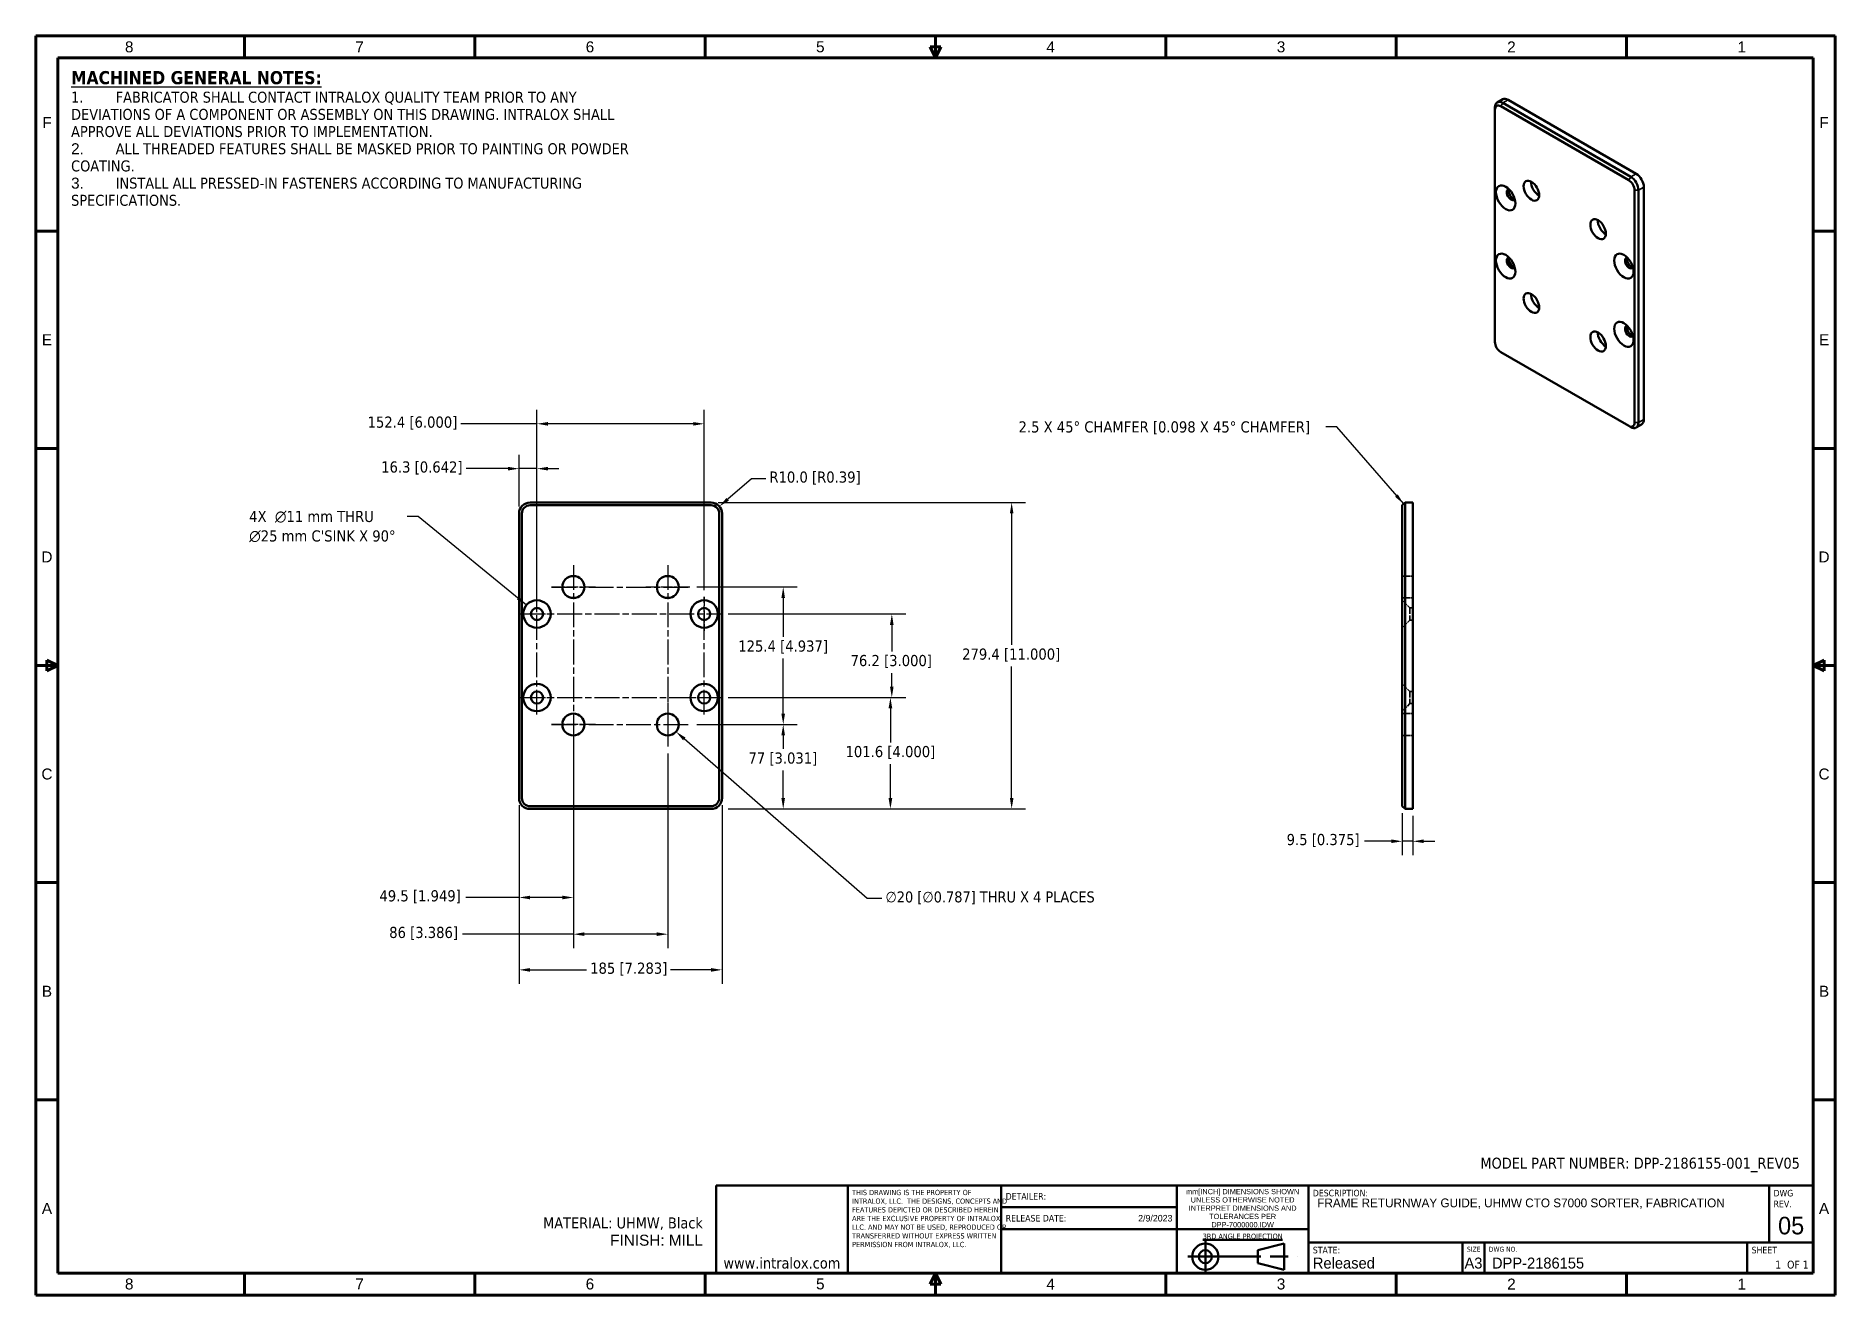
# Model space of a CAD drawing. Header units: millimetres. Extents: x 20 to 1660, y 20 to 1168.
import ezdxf
from ezdxf.enums import TextEntityAlignment as Align

# ---------------------------------------------------------------- set-up
doc = ezdxf.new("R2018")
doc.units = ezdxf.units.MM
doc.header["$LTSCALE"] = 4
doc.linetypes.add('CHAIN', pattern=[0.7087, 0.4724, -0.0591, 0.1181, -0.0591])
doc.linetypes.add('DASHED', pattern=[0.2067, 0.1654, -0.0413])
for name, color, linetype, lineweight in [('Border (ISO)', 7, 'Continuous', 70), ('Center Mark (ISO)', 7, 'Continuous', 25), ('Centerline (ISO)', 7, 'Continuous', 25), ('Dimension (ISO)', 7, 'Continuous', 25), ('Hidden (ISO)', 7, 'DASHED', 35), ('Symbol (ISO)', 7, 'Continuous', 25), ('Title (ISO)', 7, 'Continuous', 50), ('Visible (ISO)', 7, 'Continuous', 50), ('Visible Narrow (ISO)', 7, 'Continuous', 35)]:
    doc.layers.add(name, color=color, linetype=linetype, lineweight=lineweight)
doc.styles.add('ILOX Border Text (2.5)', font='arial.ttf')
doc.styles.add('Note Text (ANSI)', font='tahoma.ttf')
doc.styles.add('Note Text (ISO)', font='tahoma.ttf')
doc.styles.add('Text Style208', font='tahoma.ttf')
doc.styles.add('Text Style209', font='tahoma.ttf')
doc.styles.add('Text Style210', font='tahoma.ttf')
doc.styles.add('Text Style211', font='tahoma.ttf')
doc.dimstyles.new('INTRALOX HOLE CALLOUT [metric]$7', dxfattribs={"dimscale": 4, "dimtxt": 2.54, "dimasz": 2.5, "dimexe": 3.175, "dimexo": 1.5875, "dimgap": 0.8, "dimtad": 0, "dimtih": 1, "dimtoh": 1, "dimdec": 1, "dimrnd": 1e-08, "dimdsep": 46, "dimtxsty": 'Note Text (ANSI)', "dimcen": 0.09, "dimdle": 10, "dimclrd": 256, "dimclre": 256, "dimclrt": 256, "dimadec": 0, "dimazin": 2, "dimtfac": 1.2, "dimtmove": 0, "dimatfit": 3, "dimfxl": 1, "dimtolj": 1, "dimtzin": 0, "dimlwd": -1, "dimlwe": -1, "dimarcsym": 0})
doc.dimstyles.new('INTRALOX x.x [x.xx] mm-inch', dxfattribs={"dimscale": 4, "dimtxt": 2.54, "dimasz": 2.5, "dimexe": 3.175, "dimexo": 1.5875, "dimgap": 0.8, "dimtad": 0, "dimtih": 1, "dimtoh": 1, "dimdec": 1, "dimrnd": 1e-08, "dimzin": 0, "dimdsep": 46, "dimtxsty": 'Note Text (ANSI)', "dimcen": 0.09, "dimdle": 10, "dimclrd": 256, "dimclre": 256, "dimclrt": 256, "dimadec": 0, "dimazin": 0, "dimtfac": 1.2, "dimtmove": 0, "dimatfit": 3, "dimfxl": 1, "dimtolj": 1, "dimtzin": 0, "dimlwd": -1, "dimlwe": -1, "dimarcsym": 0})
doc.dimstyles.new('INTRALOX x.xx [x.xxx] mm-inch', dxfattribs={"dimscale": 4, "dimtxt": 2.54, "dimasz": 2.5, "dimexe": 3.175, "dimexo": 1.5875, "dimgap": 0.8, "dimtad": 0, "dimtih": 1, "dimtoh": 1, "dimdec": 1, "dimrnd": 1e-08, "dimdsep": 46, "dimtxsty": 'Note Text (ANSI)', "dimcen": 0.09, "dimdle": 17.78, "dimclrd": 256, "dimclre": 256, "dimclrt": 256, "dimadec": 0, "dimazin": 0, "dimtfac": 1.2, "dimtmove": 0, "dimatfit": 3, "dimfxl": 1, "dimtolj": 1, "dimtzin": 0, "dimlwd": -1, "dimlwe": -1, "dimarcsym": 0})
doc.dimstyles.new('INTRALOX x.xx [x.xxx] mm-inch$7', dxfattribs={"dimscale": 4, "dimtxt": 2.54, "dimasz": 2.5, "dimexe": 3.175, "dimexo": 1.5875, "dimgap": 0.8, "dimtad": 0, "dimtih": 1, "dimtoh": 1, "dimdec": 1, "dimrnd": 1e-08, "dimdsep": 46, "dimtxsty": 'Note Text (ANSI)', "dimcen": 0.09, "dimdle": 17.78, "dimclrd": 256, "dimclre": 256, "dimclrt": 256, "dimadec": 0, "dimazin": 0, "dimtfac": 1.2, "dimtmove": 0, "dimatfit": 3, "dimfxl": 1, "dimtolj": 1, "dimtzin": 0, "dimlwd": -1, "dimlwe": -1, "dimarcsym": 0})

# ---------------------------------------------------------------- blocks, each defined once
blk = doc.blocks.new('*D181')
at = {"layer": 'Defpoints', "color": 0, "transparency": 16777216}
for p in [(1265.5, 465.7), (1275.1, 463.2), (1275.1, 433.7)]:
    blk.add_point(p, dxfattribs=at)
at = {"layer": 'Dimension (ISO)', "transparency": 16777216}
for p, q in [((1265.5, 459.3), (1265.5, 421)), ((1275.1, 456.8), (1275.1, 421)), ((1255.5, 433.7), (1231, 433.7)), ((1275.1, 433.7), (1265.5, 433.7)), ((1285.1, 433.7), (1295.1, 433.7))]:
    blk.add_line(p, q, dxfattribs=at)
for points in [[(1255.5, 435.4), (1255.5, 432.1), (1265.5, 433.7)], [(1285.1, 435.4), (1285.1, 432.1), (1275.1, 433.7)]]:
    blk.add_solid(points, dxfattribs=at)
at = {"layer": 'Dimension (ISO)', "transparency": 16777216, "insert": (1160.1, 440.4), "char_height": 10.16, "attachment_point": 1, "style": 'Note Text (ANSI)'}
blk.add_mtext('\\A1;9.5 [0.375]', dxfattribs=at)
blk = doc.blocks.new('*D182')
at = {"layer": 'Defpoints', "color": 0, "transparency": 16777216}
for p in [(460.4, 773.5), (460.4, 732.6), (476.7, 641)]:
    blk.add_point(p, dxfattribs=at)
at = {"layer": 'Dimension (ISO)', "transparency": 16777216}
for p, q in [((450.4, 773.5), (412.2, 773.5)), ((460.4, 738.9), (460.4, 786.2)), ((476.7, 773.5), (460.4, 773.5)), ((476.7, 647.3), (476.7, 786.2)), ((486.7, 773.5), (496.7, 773.5))]:
    blk.add_line(p, q, dxfattribs=at)
for points in [[(450.4, 775.1), (450.4, 771.8), (460.4, 773.5)], [(486.7, 775.1), (486.7, 771.8), (476.7, 773.5)]]:
    blk.add_solid(points, dxfattribs=at)
at = {"layer": 'Dimension (ISO)', "transparency": 16777216, "insert": (334.7, 780.1), "char_height": 10.16, "attachment_point": 1, "style": 'Note Text (ANSI)'}
blk.add_mtext('\\A1;16.3 [0.642]', dxfattribs=at)
blk = doc.blocks.new('*D183')
at = {"layer": 'Defpoints', "color": 0, "transparency": 16777216}
for p in [(509.9, 520.2), (460.4, 473.2), (509.9, 382.5)]:
    blk.add_point(p, dxfattribs=at)
at = {"layer": 'Dimension (ISO)', "transparency": 16777216}
for p, q in [((509.9, 513.8), (509.9, 369.8)), ((460.4, 466.8), (460.4, 369.8)), ((460.4, 382.5), (411.9, 382.5)), ((499.9, 382.5), (470.4, 382.5))]:
    blk.add_line(p, q, dxfattribs=at)
for points in [[(470.4, 384.1), (470.4, 380.8), (460.4, 382.5)], [(499.9, 384.1), (499.9, 380.8), (509.9, 382.5)]]:
    blk.add_solid(points, dxfattribs=at)
at = {"layer": 'Dimension (ISO)', "transparency": 16777216, "insert": (333.1, 389.1), "char_height": 10.16, "attachment_point": 1, "style": 'Note Text (ANSI)'}
blk.add_mtext('\\A1;49.5 [1.949]', dxfattribs=at)
blk = doc.blocks.new('*D184')
at = {"layer": 'Defpoints', "color": 0, "transparency": 16777216}
for p in [(509.9, 540.2), (595.9, 520.2), (595.9, 349)]:
    blk.add_point(p, dxfattribs=at)
at = {"layer": 'Dimension (ISO)', "transparency": 16777216}
for p, q in [((509.9, 533.8), (509.9, 336.3)), ((595.9, 513.8), (595.9, 336.3)), ((509.9, 349), (408.7, 349)), ((585.9, 349), (519.9, 349))]:
    blk.add_line(p, q, dxfattribs=at)
for points in [[(519.9, 350.7), (519.9, 347.4), (509.9, 349)], [(585.9, 350.7), (585.9, 347.4), (595.9, 349)]]:
    blk.add_solid(points, dxfattribs=at)
at = {"layer": 'Dimension (ISO)', "transparency": 16777216, "insert": (342, 355.7), "char_height": 10.16, "attachment_point": 1, "style": 'Note Text (ANSI)'}
blk.add_mtext('\\A1;86 [3.386]', dxfattribs=at)
blk = doc.blocks.new('*D185')
at = {"layer": 'Defpoints', "color": 0, "transparency": 16777216}
for p in [(629.1, 814.4), (476.7, 656.5), (629.1, 656.5)]:
    blk.add_point(p, dxfattribs=at)
at = {"layer": 'Dimension (ISO)', "transparency": 16777216}
for p, q in [((476.7, 662.8), (476.7, 827.1)), ((629.1, 662.8), (629.1, 827.1)), ((476.7, 814.4), (407.4, 814.4)), ((619.1, 814.4), (486.7, 814.4))]:
    blk.add_line(p, q, dxfattribs=at)
for points in [[(486.7, 816), (486.7, 812.7), (476.7, 814.4)], [(619.1, 816), (619.1, 812.7), (629.1, 814.4)]]:
    blk.add_solid(points, dxfattribs=at)
at = {"layer": 'Dimension (ISO)', "transparency": 16777216, "insert": (322.3, 821), "char_height": 10.16, "attachment_point": 1, "style": 'Note Text (ANSI)'}
blk.add_mtext('\\A1;152.4 [6.000]', dxfattribs=at)
blk = doc.blocks.new('*D186')
at = {"layer": 'Defpoints', "color": 0, "transparency": 16777216}
for p in [(615.9, 540.2), (701.2, 540.2), (644.5, 463.2)]:
    blk.add_point(p, dxfattribs=at)
at = {"layer": 'Dimension (ISO)', "transparency": 16777216}
for p, q in [((622.3, 540.2), (713.9, 540.2)), ((701.2, 530.2), (701.2, 517.9)), ((701.2, 473.2), (701.2, 498.2)), ((650.9, 463.2), (713.9, 463.2))]:
    blk.add_line(p, q, dxfattribs=at)
for points in [[(699.5, 530.2), (702.8, 530.2), (701.2, 540.2)], [(699.5, 473.2), (702.8, 473.2), (701.2, 463.2)]]:
    blk.add_solid(points, dxfattribs=at)
at = {"layer": 'Dimension (ISO)', "transparency": 16777216, "insert": (669.5, 514.7), "char_height": 10.16, "attachment_point": 1, "style": 'Note Text (ANSI)'}
blk.add_mtext('\\A1;77 [3.031]', dxfattribs=at)
blk = doc.blocks.new('*D187')
at = {"layer": 'Defpoints', "color": 0, "transparency": 16777216}
for p in [(644.6, 564.8), (798.9, 564.8), (644.5, 463.2)]:
    blk.add_point(p, dxfattribs=at)
at = {"layer": 'Dimension (ISO)', "transparency": 16777216}
for p, q in [((651, 564.8), (811.6, 564.8)), ((798.9, 554.8), (798.9, 523.8)), ((798.9, 473.2), (798.9, 504.1)), ((650.9, 463.2), (811.6, 463.2))]:
    blk.add_line(p, q, dxfattribs=at)
for points in [[(797.2, 554.8), (800.6, 554.8), (798.9, 564.8)], [(797.2, 473.2), (800.6, 473.2), (798.9, 463.2)]]:
    blk.add_solid(points, dxfattribs=at)
at = {"layer": 'Dimension (ISO)', "transparency": 16777216, "insert": (758, 520.6), "char_height": 10.16, "attachment_point": 1, "style": 'Note Text (ANSI)'}
blk.add_mtext('\\A1;101.6 [4.000]', dxfattribs=at)
blk = doc.blocks.new('*D188')
at = {"layer": 'Defpoints', "color": 0, "transparency": 16777216}
for p in [(615.9, 665.6), (615.9, 540.2), (701.2, 540.2)]:
    blk.add_point(p, dxfattribs=at)
at = {"layer": 'Dimension (ISO)', "transparency": 16777216}
for p, q in [((622.3, 665.6), (713.9, 665.6)), ((701.2, 655.6), (701.2, 620)), ((701.2, 550.2), (701.2, 600.3)), ((622.3, 540.2), (713.9, 540.2))]:
    blk.add_line(p, q, dxfattribs=at)
for points in [[(699.5, 655.6), (702.8, 655.6), (701.2, 665.6)], [(699.5, 550.2), (702.8, 550.2), (701.2, 540.2)]]:
    blk.add_solid(points, dxfattribs=at)
at = {"layer": 'Dimension (ISO)', "transparency": 16777216, "insert": (660.2, 616.8), "char_height": 10.16, "attachment_point": 1, "style": 'Note Text (ANSI)'}
blk.add_mtext('\\A1;125.4 [4.937]', dxfattribs=at)
blk = doc.blocks.new('*D189')
at = {"layer": 'Defpoints', "color": 0, "transparency": 16777216}
for p in [(644.6, 641), (644.6, 564.8), (800.2, 564.8)]:
    blk.add_point(p, dxfattribs=at)
at = {"layer": 'Dimension (ISO)', "transparency": 16777216}
for p, q in [((651, 641), (812.9, 641)), ((800.2, 631), (800.2, 606.8)), ((800.2, 574.8), (800.2, 587.1)), ((651, 564.8), (812.9, 564.8))]:
    blk.add_line(p, q, dxfattribs=at)
for points in [[(798.5, 631), (801.8, 631), (800.2, 641)], [(798.5, 574.8), (801.8, 574.8), (800.2, 564.8)]]:
    blk.add_solid(points, dxfattribs=at)
at = {"layer": 'Dimension (ISO)', "transparency": 16777216, "insert": (762.6, 603.6), "char_height": 10.16, "attachment_point": 1, "style": 'Note Text (ANSI)'}
blk.add_mtext('\\A1;76.2 [3.000]', dxfattribs=at)
blk = doc.blocks.new('*D190')
at = {"layer": 'Defpoints', "color": 0, "transparency": 16777216}
for p in [(635.4, 742.6), (909.4, 742.6), (644.5, 463.2)]:
    blk.add_point(p, dxfattribs=at)
at = {"layer": 'Dimension (ISO)', "transparency": 16777216}
for p, q in [((641.8, 742.6), (922.1, 742.6)), ((909.4, 732.6), (909.4, 612.7)), ((909.4, 473.2), (909.4, 593)), ((650.9, 463.2), (922.1, 463.2))]:
    blk.add_line(p, q, dxfattribs=at)
for points in [[(907.8, 732.6), (911.1, 732.6), (909.4, 742.6)], [(907.8, 473.2), (911.1, 473.2), (909.4, 463.2)]]:
    blk.add_solid(points, dxfattribs=at)
at = {"layer": 'Dimension (ISO)', "transparency": 16777216, "insert": (864.3, 609.5), "char_height": 10.16, "attachment_point": 1, "style": 'Note Text (ANSI)'}
blk.add_mtext('\\A1;279.4 [11.000]', dxfattribs=at)
blk = doc.blocks.new('*D191')
at = {"layer": 'Defpoints', "color": 0, "transparency": 16777216}
for p in [(643, 739.1), (635.4, 732.6)]:
    blk.add_point(p, dxfattribs=at)
at = {"layer": 'Dimension (ISO)', "transparency": 16777216}
for p, q in [((672.3, 764.2), (650.6, 745.6)), ((685.4, 764.2), (672.3, 764.2))]:
    blk.add_line(p, q, dxfattribs=at)
blk.add_solid([(649.5, 746.9), (651.7, 744.3), (643, 739.1)], dxfattribs=at)
at = {"layer": 'Dimension (ISO)', "transparency": 16777216, "insert": (688.6, 770.9), "char_height": 10.16, "attachment_point": 1, "style": 'Note Text (ANSI)'}
blk.add_mtext('\\A1;R10.0 [R0.39]', dxfattribs=at)
blk = doc.blocks.new('*D192')
at = {"layer": 'Defpoints', "color": 0, "transparency": 16777216}
for p in [(460.4, 473.2), (645.4, 473.2), (645.4, 316.5)]:
    blk.add_point(p, dxfattribs=at)
at = {"layer": 'Dimension (ISO)', "transparency": 16777216}
for p, q in [((460.4, 466.8), (460.4, 303.8)), ((645.4, 466.8), (645.4, 303.8)), ((470.4, 316.5), (522, 316.5)), ((635.4, 316.5), (598.4, 316.5))]:
    blk.add_line(p, q, dxfattribs=at)
for points in [[(470.4, 318.1), (470.4, 314.8), (460.4, 316.5)], [(635.4, 318.1), (635.4, 314.8), (645.4, 316.5)]]:
    blk.add_solid(points, dxfattribs=at)
at = {"layer": 'Dimension (ISO)', "transparency": 16777216, "insert": (525.2, 323.1), "char_height": 10.16, "attachment_point": 1, "style": 'Note Text (ANSI)'}
blk.add_mtext('\\A1;185 [7.283]', dxfattribs=at)
blk = doc.blocks.new('*D193')
at = {"layer": 'Defpoints', "color": 0, "transparency": 16777216}
for p in [(588.4, 546.7), (603.5, 533.6)]:
    blk.add_point(p, dxfattribs=at)
at = {"layer": 'Dimension (ISO)', "transparency": 16777216}
for p, q in [((595.6, 540.2), (596.3, 540.2)), ((595.9, 539.8), (595.9, 540.5)), ((777.7, 381.5), (611, 527)), ((791.2, 381.5), (777.7, 381.5))]:
    blk.add_line(p, q, dxfattribs=at)
blk.add_solid([(612.1, 528.3), (609.9, 525.8), (603.5, 533.6)], dxfattribs=at)
at = {"layer": 'Dimension (ISO)', "transparency": 16777216, "insert": (794.4, 388), "char_height": 10.16, "attachment_point": 1, "style": 'Note Text (ANSI)'}
blk.add_mtext('\\A1;\\fTahoma|b0|i0;{\\H10.0000;∅20 [∅0.787] THRU X 4 PLACES}', dxfattribs=at)
blk = doc.blocks.new('Borders ILOX - A3')
at = {"layer": 'Border (ISO)'}
for p, q in [((5, 292), (415, 292)), ((5, 292), (5, 5)), ((52.5, 287), (52.5, 292)), ((105, 287), (105, 292)), ((157.5, 287), (157.5, 292)), ((210, 287), (210, 292)), ((262.5, 287), (262.5, 292)), ((315, 287), (315, 292)), ((367.5, 287), (367.5, 292)), ((415, 292), (415, 5)), ((10, 287), (410, 287)), ((208.75, 289.5), (211.25, 289.5)), ((210, 287), (208.75, 289.5)), ((210, 287), (211.25, 289.5)), ((410, 287), (410, 10)), ((10, 287), (10, 10)), ((10, 247.5), (5, 247.5)), ((410, 247.5), (415, 247.5)), ((10, 198), (5, 198)), ((410, 198), (415, 198)), ((10, 148.5), (5, 148.5)), ((7.5, 147.25), (7.5, 149.75)), ((10, 148.5), (7.5, 149.75)), ((10, 148.5), (7.5, 147.25)), ((410, 148.5), (412.5, 149.75)), ((410, 148.5), (415, 148.5)), ((410, 148.5), (412.5, 147.25)), ((412.5, 149.75), (412.5, 147.25)), ((10, 99), (5, 99)), ((410, 99), (415, 99)), ((10, 49.5), (5, 49.5)), ((410, 49.5), (415, 49.5)), ((10, 10), (410, 10)), ((52.5, 10), (52.5, 5)), ((105, 10), (105, 5)), ((157.5, 10), (157.5, 5)), ((210, 10), (208.75, 7.5)), ((210, 10), (210, 5)), ((210, 10), (211.25, 7.5)), ((262.5, 10), (262.5, 5)), ((315, 10), (315, 5)), ((367.5, 10), (367.5, 5)), ((5, 5), (415, 5)), ((211.25, 7.5), (208.75, 7.5))]:
    blk.add_line(p, q, dxfattribs=at)
at = {"layer": 'Symbol (ISO)', "char_height": 2.5, "attachment_point": 5, "style": 'ILOX Border Text (2.5)'}
for s, insert in [('8', (26.25, 289.5)), ('7', (78.75, 289.52)), ('6', (131.25, 289.5)), ('5', (183.75, 289.52)), ('4', (236.25, 289.5)), ('3', (288.75, 289.5)), ('2', (341.25, 289.5)), ('1', (393.75, 289.5)), ('\\fArial|b0|i0;F', (7.5, 272.25)), ('\\fArial|b0|i0;F', (412.5, 272.25)), ('\\fArial|b0|i0;E', (7.5, 222.75)), ('\\fArial|b0|i0;E', (412.5, 222.75)), ('\\fArial|b0|i0;D', (7.5, 173.25)), ('\\fArial|b0|i0;D', (412.5, 173.25)), ('\\fArial|b0|i0;C', (7.5, 123.75)), ('\\fArial|b0|i0;C', (412.5, 123.75)), ('\\fArial|b0|i0;B', (7.5, 74.25)), ('\\fArial|b0|i0;B', (412.5, 74.25)), ('\\fArial|b0|i0;A', (7.5, 24.75)), ('\\fArial|b0|i0;A', (412.5, 24.75)), ('8', (26.25, 7.5)), ('7', (78.75, 7.52)), ('6', (131.25, 7.5)), ('5', (183.75, 7.52)), ('4', (236.25, 7.5)), ('3', (288.75, 7.5)), ('2', (341.25, 7.5)), ('1', (393.75, 7.5))]:
    blk.add_mtext(s, dxfattribs=dict(at, insert=insert))
blk = doc.blocks.new('Title Blocks ILOX - A3 Fab')
at = {"layer": 'Title (ISO)'}
for p, q in [((154.94, 48.57), (404.94, 48.57)), ((154.94, 48.57), (154.94, 28.57)), ((184.94, 48.57), (184.94, 28.57)), ((219.94, 48.57), (219.94, 28.57)), ((259.94, 48.57), (259.94, 28.57)), ((289.94, 48.57), (289.94, 28.57)), ((394.94, 48.57), (394.94, 35.57)), ((404.94, 48.57), (404.94, 28.57)), ((219.94, 43.57), (259.94, 43.57)), ((219.94, 38.57), (259.94, 38.57)), ((259.94, 38.57), (289.94, 38.57)), ((278.44, 33.82), (284.44, 35.32)), ((278.44, 30.82), (278.44, 33.82)), ((284.44, 35.32), (284.44, 29.32)), ((289.94, 35.57), (404.94, 35.57)), ((325.05, 35.57), (325.05, 28.57)), ((330.05, 35.57), (330.05, 28.57)), ((389.94, 35.57), (389.94, 28.57)), ((284.44, 29.32), (278.44, 30.82)), ((154.94, 28.57), (404.94, 28.57))]:
    blk.add_line(p, q, dxfattribs=at)
at = {"layer": 'Title (ISO)', "linetype": 'CHAIN', "ltscale": 4.93862}
blk.add_line((266.44, 35.82), (266.44, 28.82), dxfattribs=at)
at = {"layer": 'Title (ISO)', "linetype": 'CHAIN', "ltscale": 8.818964}
blk.add_line((262.44, 32.32), (287.44, 32.32), dxfattribs=at)
at = {"layer": 'Title (ISO)'}
for radius in [3, 1.5]:
    blk.add_circle((266.44, 32.32), radius, dxfattribs=at)
at = {"layer": 'Title (ISO)', "char_height": 1.2}
for s, insert, width, attachment_point, line_spacing_factor, style in [('\\fTahoma|b0|i0;{\\H1.2000;THIS DRAWING IS THE PROPERTY OF INTRALOX, LLC.  THE DESIGNS, CONCEPTS AND FEATURES DEPICTED OR DESCRIBED HEREIN ARE THE EXCLUSIVE PROPERTY OF INTRALOX, LLC. AND MAY NOT BE USED, REPRODUCED OR TRANSFERRED WITHOUT EXPRESS WRITTEN PERMISSION FROM INTRALOX, LLC.}', (185.94, 47.55), 33.6498, 1, 0.987884, 'Note Text (ISO)'), ('\\fArial|b0|i0;{\\H1.2000;mm[INCH] DIMENSIONS SHOWN\\P}\\fArial|b0|i0;{\\H1.2000;UNLESS OTHERWISE NOTED INTERPRET DIMENSIONS AND TOLERANCES PER}\\fTahoma|b0|i0;{\\H1.2000;\\P}\\fArial|b0|i0;{\\H1.2000;DPP-7000000.IDW}', (274.94, 43.37), 31.3085, 5, 0.944221, 'Note Text (ANSI)')]:
    blk.add_mtext(s, dxfattribs=dict(at, insert=insert, width=width, attachment_point=attachment_point, line_spacing_factor=line_spacing_factor, style=style))
at = {"layer": 'Title (ISO)', "style": 'Note Text (ISO)'}
for s, insert, char_height, attachment_point in [('\\fTahoma|b0|i0;{\\H1.5000;DETAILER:}', (220.94, 46.07), 1.5, 4), ('\\fTahoma|b0|i0;{\\H1.5000;DESCRIPTION:}', (290.94, 47.57), 1.5, 1), ('\\fTahoma|b0|i0;{\\H1.5000;RELEASE DATE:}', (220.94, 41.07), 1.5, 4), ('\\fTahoma|b0|i0;{\\H1.2000;\\L3RD ANGLE PROJECTION}', (274.94, 37.57), 1.2, 2), ('\\fTahoma|b0|i0;{\\H1.1176;SIZE}', (326.05, 34.57), 1.1176, 1), ('\\fTahoma|b0|i0;{\\H1.1176;DWG NO.}', (331.05, 34.57), 1.1176, 1), ('\\fTahoma|b0|i0;{\\H1.5000;SHEET}', (390.94, 34.57), 1.5, 1), ('\\fTahoma|b0|i0;{\\H2.5000;www.intralox.com}', (169.94, 29.57), 2.5, 8), ('\\fTahoma|b0|i0;{\\H1.8000;1  OF 1 }', (403.94, 29.57), 1.8, 9)]:
    blk.add_mtext(s, dxfattribs=dict(at, insert=insert, char_height=char_height, attachment_point=attachment_point))
at = {"layer": 'Title (ISO)', "insert": (395.94, 47.55), "char_height": 1.5, "attachment_point": 1, "line_spacing_factor": 0.987884, "style": 'Note Text (ISO)'}
blk.add_mtext('\\fTahoma|b0|i0;{\\H1.5000;DWG\\P}\\fTahoma|b0|i0;{\\H1.5000;REV.}', dxfattribs=at)
at = {"layer": 'Title (ISO)', "insert": (290.94, 34.57), "char_height": 1.5, "width": 6.6819, "attachment_point": 1, "style": 'Note Text (ISO)'}
blk.add_mtext('\\fTahoma|b0|i0;{\\H1.5000;STATE:}', dxfattribs=at)
at = {"layer": 'Title (ISO)', "style": 'Text Style209'}
for tag, p in [('AUTHOR', (258.94, 46.07)), ('SavedDate', (258.94, 41.07))]:
    blk.add_attdef(tag, text='', height=1.5, dxfattribs=at).set_placement(p, align=Align.MIDDLE_RIGHT)
at = {"layer": 'Title (ISO)', "style": 'Text Style211'}
blk.add_attdef('DESCRIPTION', text='', height=2, dxfattribs=at).set_placement((291.94, 45.57), align=Align.TOP_LEFT)
at = {"layer": 'Title (ISO)', "style": 'Text Style210'}
blk.add_attdef('PTC_WM_REVISION', text='', height=4, dxfattribs=at).set_placement((399.94, 39.38), align=Align.MIDDLE_CENTER)
at = {"layer": 'Title (ISO)', "style": 'Text Style208'}
for tag, p in [('PTC_WM_LIFECYCLE_STATE', (290.94, 29.57)), ('PART_NUMBER', (331.77, 29.57))]:
    blk.add_attdef(tag, text='', height=2.5, dxfattribs=at).set_placement(p, align=Align.BOTTOM_LEFT)
blk.add_attdef('Sheet_Size', text='', height=2.5, dxfattribs=at).set_placement((327.55, 29.57), align=Align.BOTTOM_CENTER)
blk = doc.blocks.new('FAB_MACHINED_NOTES')
at = {"layer": 'Symbol (ISO)', "insert": (3, -3), "char_height": 2.54, "width": 129.3404, "attachment_point": 1, "line_spacing_factor": 0.856247, "style": 'Note Text (ISO)'}
blk.add_mtext('\\pxsm0.94;\\fTahoma|b1|i0;{\\H3.0000;\\LMACHINED GENERAL NOTES:  }\\l\\fTahoma|b1|i0;{\\H3.0000;\\P}\\fTahoma|b0|i0;{\\H2.5000;1.^I}\\fTahoma|b0|i0;{\\H2.5000;FABRICATOR SHALL CONTACT INTRALOX QUALITY TEAM PRIOR TO ANY DEVIATIONS OF A COMPONENT OR ASSEMBLY ON THIS DRAWING. INTRALOX SHALL APPROVE ALL DEVIATIONS PRIOR TO IMPLEMENTATION.\\P}\\fArial|b0|i0;{\\H2.5000;2.^I}\\fTahoma|b0|i0;{\\H2.5000;ALL THREADED FEATURES SHALL BE MASKED PRIOR TO PAINTING OR POWDER COATING.}\\fArial|b0|i0;{\\H2.5000;\\P}\\fArial|b0|i0;{\\H2.5000;3.^I}\\fTahoma|b0|i0;{\\H2.5000;INSTALL ALL PRESSED-IN FASTENERS ACCORDING TO MANUFACTURING SPECIFICATIONS.}', dxfattribs=at)
blk = doc.blocks.new('Material_Finish_1')
at = {"layer": 'Symbol (ISO)', "insert": (-3, 6.21), "char_height": 2.5, "attachment_point": 9, "line_spacing_factor": 0.945724, "style": 'Note Text (ISO)'}
blk.add_mtext('\\fTahoma|b0|i0;{\\H2.5000;MATERIAL: UHMW, Black \\P}\\fArial|b0|i0;{\\H2.5000;FINISH: MILL}', dxfattribs=at)
blk = doc.blocks.new('MODEL_REV_1')
at = {"layer": 'Symbol (ISO)', "insert": (-3, 3), "char_height": 2.54, "attachment_point": 9, "line_spacing_factor": 0.753935, "style": 'Note Text (ISO)'}
blk.add_mtext('\\pxsm0.94;\\fTahoma|b0|i0;{\\H2.5000;\\P}\\fTahoma|b0|i0;{\\H2.5000;MODEL PART NUMBER: DPP-2186155-001_REV05 }', dxfattribs=at)

msp = doc.modelspace()

# ---------------------------------------------------------------- linework, layer by layer
at = {"layer": 'Center Mark (ISO)', "linetype": 'CHAIN', "ltscale": 5.555153}
for p, q in [((529.91, 665.57), (489.91, 665.57)), ((615.92, 665.57), (575.92, 665.57)), ((595.92, 560.17), (595.92, 520.17)), ((529.91, 540.17), (489.91, 540.17))]:
    msp.add_line(p, q, dxfattribs=at)
at = {"layer": 'Center Mark (ISO)', "linetype": 'CHAIN', "ltscale": 4.305221}
for p, q in [((629.12, 656.47), (629.12, 625.47)), ((461.22, 640.97), (492.22, 640.97)), ((461.22, 564.77), (492.22, 564.77)), ((613.62, 564.77), (644.62, 564.77))]:
    msp.add_line(p, q, dxfattribs=at)
at = {"layer": 'Centerline (ISO)', "linetype": 'CHAIN', "ltscale": 11.993792}
for p, q in [((509.91, 685.57), (509.91, 520.17)), ((595.92, 685.57), (595.92, 520.17)), ((476.72, 549.27), (476.72, 656.47)), ((489.91, 665.57), (615.92, 665.57)), ((629.12, 549.27), (629.12, 656.47)), ((461.22, 640.97), (644.62, 640.97)), ((461.22, 564.77), (644.62, 564.77)), ((489.91, 540.17), (615.92, 540.17))]:
    msp.add_line(p, q, dxfattribs=at)
at = {"layer": 'Hidden (ISO)', "ltscale": 4.535459}
for p, q in [((1265.53, 675.57), (1275.06, 675.57)), ((1265.53, 655.57), (1275.06, 655.57)), ((1265.53, 550.17), (1275.06, 550.17)), ((1265.53, 530.17), (1275.06, 530.17))]:
    msp.add_line(p, q, dxfattribs=at)
at = {"layer": 'Hidden (ISO)', "ltscale": 4.713784}
for p, q in [((1272.53, 646.47), (1265.53, 653.47)), ((1272.53, 635.47), (1265.53, 628.47)), ((1272.53, 570.27), (1265.53, 577.27)), ((1272.53, 559.27), (1265.53, 552.27))]:
    msp.add_line(p, q, dxfattribs=at)
at = {"layer": 'Hidden (ISO)', "ltscale": 8.227598}
for p, q in [((1272.53, 646.47), (1272.53, 635.47)), ((1272.53, 570.27), (1272.53, 559.27))]:
    msp.add_line(p, q, dxfattribs=at)
at = {"layer": 'Hidden (ISO)', "ltscale": 1.20224}
for p, q in [((1275.06, 646.47), (1272.53, 646.47)), ((1275.06, 635.47), (1272.53, 635.47)), ((1275.06, 570.27), (1272.53, 570.27)), ((1275.06, 559.27), (1272.53, 559.27))]:
    msp.add_line(p, q, dxfattribs=at)
at = {"layer": 'Visible (ISO)'}
for p, q in [((1350.01, 1102.84), (1350.01, 1100.8)), ((1350.01, 889), (1350.01, 1100.8)), ((1357.05, 1110.29), (1352.08, 1107.42)), ((1355.31, 1103.86), (1471.99, 1036.5)), ((1473.75, 1039.56), (1357.08, 1106.92)), ((1362.05, 1109.79), (1478.72, 1042.43)), ((1477.29, 1027.32), (1477.29, 815.52)), ((1480.82, 815.52), (1480.82, 1027.32)), ((1485.79, 1030.18), (1485.79, 818.38)), ((1471.99, 812.45), (1355.31, 879.81)), ((1473.75, 811.43), (1471.99, 812.45)), ((1483.72, 813.81), (1478.75, 810.94)), ((635.42, 742.57), (470.42, 742.57)), ((470.42, 740.07), (635.42, 740.07)), ((1265.53, 740.07), (1268.03, 742.57)), ((1265.53, 732.57), (1265.53, 740.07)), ((1268.03, 742.57), (1268.03, 732.57)), ((1275.06, 742.57), (1268.03, 742.57)), ((1275.06, 742.57), (1275.06, 732.57)), ((460.42, 732.57), (460.42, 473.17)), ((462.92, 473.17), (462.92, 732.57)), ((642.92, 732.57), (642.92, 473.17)), ((645.42, 473.17), (645.42, 732.57)), ((1265.53, 732.57), (1265.53, 473.17)), ((1268.03, 473.17), (1268.03, 732.57)), ((1275.06, 732.57), (1275.06, 473.17)), ((635.42, 465.67), (470.42, 465.67)), ((470.42, 463.17), (635.42, 463.17)), ((1265.53, 465.67), (1265.53, 473.17)), ((1268.03, 463.17), (1265.53, 465.67)), ((1268.03, 473.17), (1268.03, 463.17)), ((1268.03, 463.17), (1275.06, 463.17)), ((1275.06, 473.17), (1275.06, 463.17))]:
    msp.add_line(p, q, dxfattribs=at)
for centre, radius in [((509.91, 665.57), 10), ((595.92, 665.57), 10), ((476.72, 640.97), 12.5), ((476.72, 640.97), 5.5), ((629.12, 640.97), 12.5), ((629.12, 640.97), 5.5), ((476.72, 564.77), 12.5), ((629.12, 564.77), 12.5), ((476.72, 564.77), 5.5), ((629.12, 564.77), 5.5), ((509.91, 540.17), 10), ((595.92, 540.17), 10)]:
    msp.add_circle(centre, radius, dxfattribs=at)
for centre, radius, start, end in [((470.42, 732.57), 10, 90, 180), ((470.42, 732.57), 7.5, 90, 180), ((635.42, 732.57), 10, 0, 90), ((635.42, 732.57), 7.5, 0, 90), ((470.42, 473.17), 10, 180, 270), ((470.42, 473.17), 7.5, 180, 270), ((635.42, 473.17), 10, 270, 0), ((635.42, 473.17), 7.5, 270, 0)]:
    msp.add_arc(centre, radius, start, end, dxfattribs=at)
for centre, major_axis, start_param, end_param in [((1357.08, 1098.76), (-5, 8.66), 5.4977871, 7.0685835), ((1355.31, 1097.74), (-3.75, 6.5), 5.4977871, 7.0685835), ((1362.05, 1101.63), (-5, 8.66), 5.4977871, 6.2831853), ((1389.98, 1030.8), (5, -8.66), 3.8805522, 5.5442258), ((1471.99, 1030.38), (3.75, -6.5), 0.7853982, 2.3561945), ((1473.75, 1031.4), (-5, 8.66), 3.9269908, 5.4977871), ((1478.72, 1034.27), (-5, 8.66), 3.9269908, 5.4977871), ((1364.72, 1023.23), (-2.75, 4.76), 6.0231344, 9.6848289), ((1366.5, 1024.26), (-2.75, 4.76), 0.3835664, 2.7580263), ((1450.79, 995.68), (5, -8.66), 3.8805522, 5.5442258), ((1364.72, 961.02), (-2.75, 4.76), 6.0231344, 9.6848289), ((1366.5, 962.05), (-2.75, 4.76), 0.3835664, 2.7580263), ((1472.48, 961.02), (-2.75, 4.76), 6.0231344, 9.6848289), ((1474.27, 962.05), (-2.75, 4.76), 0.3835664, 2.7580263), ((1389.98, 928.41), (5, -8.66), 3.8805522, 5.5442258), ((1472.48, 898.8), (-2.75, 4.76), 6.0231344, 9.6848289), ((1474.27, 899.83), (-2.75, 4.76), 0.3835664, 2.7580263), ((1355.31, 885.94), (-3.75, 6.5), 0.7853982, 2.3561945), ((1450.79, 893.3), (5, -8.66), 3.8805522, 5.5442258), ((1471.99, 818.58), (3.75, -6.5), 5.4977871, 7.0685835), ((1473.75, 819.6), (5, -8.66), 5.4977871, 7.0685835), ((1478.72, 822.47), (5, -8.66), 0, 0.7853982)]:
    msp.add_ellipse(centre, major_axis=major_axis, ratio=0.5773503, start_param=start_param, end_param=end_param, dxfattribs=at)
for centre, major_axis in [((1383.24, 1026.91), (-5, 8.66)), ((1359.77, 1020.37), (6.25, -10.83)), ((1444.06, 991.8), (-5, 8.66)), ((1359.77, 958.16), (6.25, -10.83)), ((1467.53, 958.16), (6.25, -10.83)), ((1383.24, 924.52), (-5, 8.66)), ((1467.53, 895.94), (6.25, -10.83)), ((1444.06, 889.41), (-5, 8.66))]:
    msp.add_ellipse(centre, major_axis=major_axis, ratio=0.5773503, dxfattribs=at)
at = {"layer": 'Visible Narrow (ISO)'}
for p, q in [((1357.08, 1106.92), (1355.31, 1103.86)), ((1357.08, 1106.92), (1362.05, 1109.79)), ((1471.99, 1036.5), (1473.75, 1039.56)), ((1478.72, 1042.43), (1473.75, 1039.56)), ((1480.82, 1027.32), (1477.29, 1027.32)), ((1480.82, 1027.32), (1485.79, 1030.18)), ((1480.82, 815.52), (1477.29, 815.52)), ((1485.79, 818.38), (1480.82, 815.52))]:
    msp.add_line(p, q, dxfattribs=at)

# ---------------------------------------------------------------- block references
at = {"xscale": 4, "yscale": 4, "zscale": 4}
for name, p in [('Borders ILOX - A3', (0, 0)), ('FAB_MACHINED_NOTES', (40, 1148)), ('MODEL_REV_1', (1640, 120)), ('Material_Finish_1', (640, 40))]:
    msp.add_blockref(name, p, dxfattribs=at)
ref = msp.add_blockref('Title Blocks ILOX - A3 Fab', (20.22, -74.3), dxfattribs=dict(xscale=4, yscale=4, zscale=4))
lines = msp.add_mtext('A3', dxfattribs={"layer": 'Title (ISO)', "insert": (1330.41, 44), "char_height": 10, "attachment_point": 8, "style": 'Text Style208'})
ref.add_attrib('Sheet_Size', '', (1330.41, 44)).embed_mtext(lines)
lines = msp.add_mtext('FRAME RETURNWAY GUIDE, UHMW CTO S7000 SORTER, FABRICATION', dxfattribs={"layer": 'Title (ISO)', "insert": (1188, 108), "char_height": 8, "width": 407.8996, "attachment_point": 1, "style": 'Text Style211'})
ref.add_attrib('DESCRIPTION', '', (1188, 108)).embed_mtext(lines)
lines = msp.add_mtext('DPP-2186155', dxfattribs={"layer": 'Title (ISO)', "insert": (1347.29, 44), "char_height": 10, "attachment_point": 7, "style": 'Text Style208'})
ref.add_attrib('PART_NUMBER', '', (1347.29, 44)).embed_mtext(lines)
lines = msp.add_mtext('05', dxfattribs={"layer": 'Title (ISO)', "insert": (1620, 83.2), "char_height": 16, "attachment_point": 5, "style": 'Text Style210'})
ref.add_attrib('PTC_WM_REVISION', '', (1620, 83.2)).embed_mtext(lines)
lines = msp.add_mtext('Released', dxfattribs={"layer": 'Title (ISO)', "insert": (1184, 44), "char_height": 10, "attachment_point": 7, "style": 'Text Style208'})
ref.add_attrib('PTC_WM_LIFECYCLE_STATE', '', (1184, 44)).embed_mtext(lines)
lines = msp.add_mtext('2/9/2023', dxfattribs={"layer": 'Title (ISO)', "insert": (1056, 90), "char_height": 6, "attachment_point": 6, "style": 'Text Style209'})
ref.add_attrib('SavedDate', '', (1056, 90)).embed_mtext(lines)

# ---------------------------------------------------------------- texts
at = {"layer": 'Symbol (ISO)', "insert": (915.7, 816.63), "char_height": 10.16, "attachment_point": 1, "style": 'Note Text (ANSI)'}
msp.add_mtext('2.5 X 45° CHAMFER [0.098 X 45° CHAMFER]', dxfattribs=at)
at = {"layer": 'Symbol (ISO)', "insert": (214.35, 735.01), "char_height": 10.16, "width": 140.7593, "attachment_point": 1, "line_spacing_factor": 1.05, "style": 'Note Text (ANSI)'}
msp.add_mtext("4X  \\fAIGDT|b0|i0;{\\H10.1600;n}\\fTahoma|b0|i0;{\\H10.1600;11 mm THRU\\P}\\fAIGDT|b0|i0;{\\H10.1600;n}\\fTahoma|b0|i0;{\\H10.1600;25 mm C'SINK X 90°}", dxfattribs=at)

# ---------------------------------------------------------------- dimensions: what is measured, and where the dimension line sits
at = {"layer": 'Dimension (ISO)'}
dim = msp.add_linear_dim(base=(629.12, 814.36), p1=(476.72, 656.47), p2=(629.12, 656.47), dimstyle='INTRALOX x.xx [x.xxx] mm-inch', override={"dimgap": 0.8, "dimtih": 0, "dimtoh": 0, "dimdec": 1, "dimtol": 0, "dimlim": 0, "dimtp": 0, "dimtm": 0, "dimtdec": 2, "dimtofl": 0, "dimatfit": 2}, dxfattribs=at)
dim.commit()
dim.dimension.update_dxf_attribs({"geometry": '*D185', "text_midpoint": (363.29, 814.36), "dimtype": 160})
for base, p1, p2, angle, override, picture, middle in [((460.42, 773.47), (476.72, 640.97), (460.42, 732.57), 180, {"dimgap": 0.8, "dimtih": 0, "dimtoh": 0, "dimdec": 1, "dimtol": 0, "dimlim": 0, "dimtp": 0, "dimtm": 0, "dimtdec": 2, "dimtofl": 1, "dimatfit": 1}, '*D182', (371.83, 773.47)), ((909.43, 742.57), (644.52, 463.17), (635.42, 742.57), 270, {"dimgap": 0.8, "dimdec": 1, "dimtol": 0, "dimlim": 0, "dimtp": 0, "dimtm": 0, "dimtdec": 2, "dimtofl": 0, "dimatfit": 1}, '*D190', (909.43, 602.87)), ((701.15, 540.17), (615.92, 665.57), (615.92, 540.17), 90, {"dimgap": 0.8, "dimdec": 1, "dimtol": 0, "dimlim": 0, "dimtp": 0, "dimtm": 0, "dimtdec": 2, "dimtofl": 0, "dimatfit": 1}, '*D188', (701.15, 610.19)), ((800.18, 564.77), (644.62, 640.97), (644.62, 564.77), 90, {"dimgap": 0.8, "dimdec": 1, "dimtol": 0, "dimlim": 0, "dimtp": 0, "dimtm": 0, "dimtdec": 2, "dimtofl": 0, "dimatfit": 1}, '*D189', (800.18, 596.93)), ((798.89, 564.77), (644.52, 463.17), (644.62, 564.77), 270, {"dimgap": 0.8, "dimdec": 1, "dimtol": 0, "dimlim": 0, "dimtp": 0, "dimtm": 0, "dimtdec": 2, "dimtofl": 0, "dimatfit": 1}, '*D187', (798.89, 513.97)), ((595.92, 349.05), (509.91, 540.17), (595.92, 520.17), 180, {"dimgap": 0.8, "dimtih": 0, "dimtoh": 0, "dimdec": 1, "dimtol": 0, "dimlim": 0, "dimtp": 0, "dimtm": 0, "dimtdec": 2, "dimtofl": 0, "dimatfit": 2}, '*D184', (373.76, 349.05)), ((701.15, 540.17), (644.52, 463.17), (615.92, 540.17), 270, {"dimgap": 0.8, "dimdec": 1, "dimtol": 0, "dimlim": 0, "dimtp": 0, "dimtm": 0, "dimtdec": 2, "dimtofl": 0, "dimatfit": 1}, '*D186', (701.15, 508.04)), ((509.91, 382.46), (460.42, 473.17), (509.91, 520.17), 180, {"dimgap": 0.8, "dimtih": 0, "dimtoh": 0, "dimdec": 1, "dimtol": 0, "dimlim": 0, "dimtp": 0, "dimtm": 0, "dimtdec": 2, "dimtofl": 0, "dimatfit": 2}, '*D183', (370.89, 382.46)), ((645.42, 316.46), (460.42, 473.17), (645.42, 473.17), 180, {"dimgap": 0.8, "dimtih": 0, "dimtoh": 0, "dimdec": 1, "dimtol": 0, "dimlim": 0, "dimtp": 0, "dimtm": 0, "dimtdec": 2, "dimtofl": 0, "dimatfit": 1}, '*D192', (560.18, 316.46)), ((1275.06, 433.73), (1265.53, 465.67), (1275.06, 463.17), 180, {"dimgap": 0.8, "dimtih": 0, "dimtoh": 0, "dimdec": 1, "dimtol": 0, "dimlim": 0, "dimtp": 0, "dimtm": 0, "dimtdec": 2, "dimtofl": 1, "dimatfit": 1}, '*D181', (1193.97, 433.73))]:
    dim = msp.add_linear_dim(base=base, p1=p1, p2=p2, angle=angle, dimstyle='INTRALOX x.xx [x.xxx] mm-inch', override=override, dxfattribs=at)
    dim.commit()
    dim.dimension.update_dxf_attribs({"geometry": picture, "text_midpoint": middle, "dimtype": 160})
dim = msp.add_radius_dim(center=(635.42, 732.57), mpoint=(643.01, 739.08), dimstyle='INTRALOX x.x [x.xx] mm-inch', override={"dimgap": 0.8, "dimdec": 1, "dimlfac": 1, "dimcen": 0, "dimtol": 0, "dimlim": 0, "dimtp": 0, "dimtm": 0, "dimtdec": 2, "dimtofl": 0}, dxfattribs=at)
dim.commit()
dim.dimension.update_dxf_attribs({"geometry": '*D191', "text_midpoint": (730.81, 764.24), "dimtype": 164})
dim = msp.add_diameter_dim_2p(p1=(588.39, 546.74), p2=(603.46, 533.59), text='\\fTahoma|b0|i0;{\\H10.0000;<> THRU X 4 PLACES}', dimstyle='INTRALOX x.xx [x.xxx] mm-inch', override={"dimgap": 0.8, "dimdec": 1, "dimlfac": 1, "dimtol": 0, "dimlim": 0, "dimtp": 0, "dimtm": 0, "dimtdec": 2, "dimtofl": 0}, dxfattribs=at)
dim.commit()
dim.dimension.update_dxf_attribs({"geometry": '*D193', "text_midpoint": (893.75, 381.47), "dimtype": 163})

# ---------------------------------------------------------------- leaders
at = {"layer": 'Symbol (ISO)', "annotation_type": 0, "has_hookline": 1, "hookline_direction": 1}
for points, dimstyle, text_width in [([(1266.78, 741.32), (1205.77, 811.55), (1195.77, 811.55)], 'INTRALOX x.xx [x.xxx] mm-inch$7', 275.07), ([(467.22, 649.1), (368.31, 729.93), (358.31, 729.93)], 'INTRALOX HOLE CALLOUT [metric]$7', 138.31)]:
    msp.add_leader(points, dimstyle=dimstyle, override={"dimtad": 0}, dxfattribs=dict(at, text_width=text_width))

doc.saveas('drawing.dxf')
